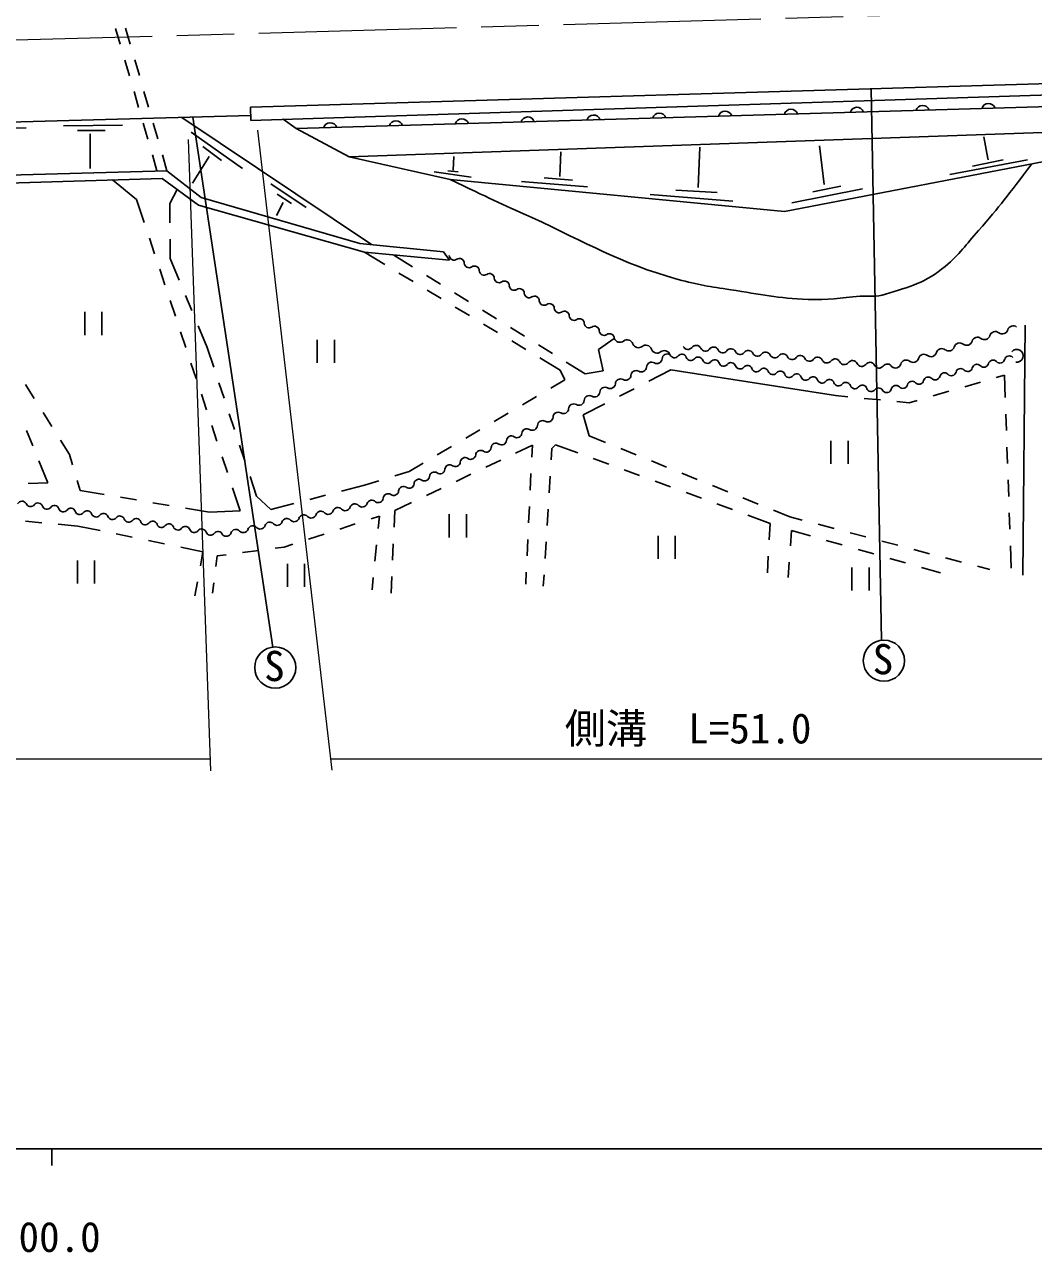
# Model space of a CAD drawing. Units: millimetres at full size, sheet at 1:1000; details may follow other scales. Extents: x 40000 to 680000, y 20000 to 380000.
# Drawn here: x 366339 to 427618, y 198715 to 273310 of the extents above; entities that cross this region are included whole.
import ezdxf
from ezdxf.enums import TextEntityAlignment as Align

# ---------------------------------------------------------------- set-up
doc = ezdxf.new("R2010")
doc.units = ezdxf.units.MM
doc.header["$LTSCALE"] = 1000
doc.linetypes.add('CHAIN', pattern=[18.5, 12, -1.5, 3.5, -1.5])
for name, color, linetype, lineweight in [('M-BGD', 7, 'Continuous', 25), ('M-BMK', 2, 'CHAIN', 13), ('M-STR-HTXT', 7, 'Continuous', 13), ('M-TTL-BAND', 7, 'Continuous', 25)]:
    doc.layers.add(name, color=color, linetype=linetype, lineweight=lineweight)
doc.styles.add('ＭＳ ゴシック', font='')
doc.styles.get('ＭＳ ゴシック').set_extended_font_data('MS Gothic')

msp = doc.modelspace()

# ---------------------------------------------------------------- linework, layer by layer
at = {"layer": 'M-BGD'}
for p, q in [((372150, 272118), (371871, 273078)), ((372756, 272126), (372477, 273087)), ((372708, 270197), (372429, 271157)), ((373314, 270206), (373035, 271166)), ((432019, 269823), (380058, 268297)), ((417762, 269404), (418398, 235906)), ((373265, 268276), (372987, 269237)), ((373871, 268285), (373592, 269245)), ((380076, 267489), (432016, 269152)), ((380058, 268297), (380076, 267489)), ((432882, 268453), (382843, 266986)), ((380070, 267785), (301582, 265635)), ((372283, 267200), (368702, 267154)), ((373823, 266356), (373544, 267316)), ((374429, 266364), (374150, 267325)), ((375884, 267670), (387410, 259939)), ((381426, 235491), (376568, 267689)), ((382051, 267553), (382843, 266986)), ((366428, 267040), (362848, 266993)), ((369556, 266884), (371230, 266884)), ((370328, 266674), (370317, 264556)), ((376449, 266769), (379573, 264556)), ((382843, 266986), (386056, 265283)), ((386056, 265283), (433351, 266927)), ((424846, 265176), (424612, 266495)), ((377163, 265901), (378298, 265047)), ((398855, 264082), (398902, 265580)), ((407246, 263404), (407351, 265861)), ((414911, 263591), (414630, 265943)), ((374381, 264434), (374102, 265395)), ((374990, 264434), (374708, 265404)), ((377549, 265293), (376542, 263666)), ((392193, 263900), (386056, 265283)), ((392369, 264467), (392405, 265294)), ((430261, 265382), (412502, 261955)), ((422546, 264205), (427251, 265100)), ((423910, 264716), (425782, 265098)), ((424861, 265091), (424846, 265176)), ((374990, 264434), (354698, 263878)), ((377062, 262799), (374990, 264434)), ((391219, 264363), (393461, 264040)), ((392046, 264425), (392676, 264357)), ((354958, 263366), (374697, 263966)), ((373144, 262676), (371673, 263874)), ((374697, 263966), (376910, 262334)), ((381305, 263643), (383447, 262204)), ((412502, 261955), (392193, 263900)), ((396527, 263766), (396749, 263755)), ((396749, 263755), (400540, 263450)), ((397907, 263989), (399616, 263848)), ((412945, 262485), (417245, 263327)), ((414209, 263152), (415929, 263485)), ((373606, 261289), (373144, 262676)), ((375610, 263292), (375166, 262448)), ((386710, 260008), (377062, 262799)), ((381691, 263011), (382557, 262449)), ((404344, 262994), (409364, 262573)), ((405900, 263240), (408404, 263099)), ((375166, 262448), (375172, 261272)), ((376910, 262334), (386982, 259473)), ((382054, 262508), (381644, 261712)), ((374237, 259391), (373921, 260340)), ((375177, 260272), (375184, 259095)), ((391789, 259505), (386710, 260008)), ((375184, 259095), (375730, 257781)), ((386982, 259473), (392152, 258990)), ((388219, 258728), (386982, 259473)), ((388761, 259307), (389901, 258599)), ((392152, 258990), (391789, 259505)), ((374868, 257494), (374553, 258442)), ((389933, 257697), (389076, 258212)), ((390751, 258071), (391600, 257544)), ((376115, 256858), (376499, 255935)), ((391646, 256665), (390789, 257181)), ((392450, 257016), (393299, 256489)), ((375500, 255596), (375184, 256545)), ((393360, 255634), (392503, 256150)), ((394149, 255962), (394999, 255434)), ((369990, 255850), (369990, 254450)), ((371040, 254450), (371040, 255850)), ((395073, 254602), (394216, 255118)), ((376131, 253698), (375815, 254647)), ((376883, 255012), (377430, 253698)), ((395848, 254907), (396698, 254379)), ((427115, 255045), (426974, 239852)), ((377430, 253698), (377827, 252503)), ((384119, 254162), (384119, 252762)), ((385169, 252762), (385169, 254162)), ((396787, 253571), (395930, 254087)), ((397547, 253852), (398397, 253324)), ((401194, 253564), (402159, 254248)), ((398880, 252311), (397644, 253055)), ((401475, 252265), (401194, 253564)), ((376762, 251800), (376446, 252749)), ((399153, 251723), (398880, 252311)), ((399246, 252797), (400386, 252089)), ((400386, 252089), (401475, 252265)), ((404259, 251646), (405584, 252329)), ((405584, 252329), (415590, 250775)), ((366400, 251442), (366932, 250595)), ((378143, 251554), (378458, 250605)), ((398306, 251225), (399153, 251723)), ((423442, 251310), (424402, 251589)), ((425363, 251869), (425858, 252013)), ((425858, 252013), (425906, 250644)), ((377393, 249903), (377078, 250851)), ((396582, 250212), (397444, 250718)), ((402481, 250731), (403370, 251189)), ((415590, 250775), (416335, 250701)), ((421522, 250751), (422482, 251031)), ((400266, 249591), (401591, 250273)), ((417330, 250601), (418325, 250502)), ((419320, 250402), (420066, 250328)), ((420066, 250328), (420562, 250472)), ((367464, 249749), (367996, 248902)), ((378773, 249656), (379089, 248708)), ((394857, 249198), (395719, 249705)), ((400634, 248327), (400266, 249591)), ((425942, 249644), (425977, 248645)), ((366836, 247727), (366462, 248655)), ((378025, 248005), (377709, 248954)), ((393133, 248185), (393995, 248692)), ((368527, 248055), (369076, 247181)), ((379404, 247759), (379720, 246810)), ((391409, 247172), (392271, 247678)), ((397181, 247766), (396163, 247280)), ((397181, 247766), (397146, 247032)), ((398596, 247782), (398362, 247548)), ((399943, 247288), (398596, 247782)), ((401630, 247925), (400634, 248327)), ((415320, 248020), (415320, 246620)), ((416370, 246620), (416370, 248020)), ((369076, 247181), (369253, 246573)), ((378656, 246107), (378340, 247056)), ((398362, 247548), (398320, 246868)), ((401821, 246599), (400882, 246943)), ((403484, 247176), (402557, 247550)), ((426012, 247645), (426047, 246646)), ((367750, 245461), (367210, 246800)), ((388822, 245894), (389700, 246167)), ((389700, 246167), (390547, 246665)), ((395260, 246850), (394357, 246420)), ((403698, 245910), (402759, 246255)), ((405339, 246427), (404412, 246801)), ((366568, 245432), (367750, 245461)), ((369532, 245612), (369708, 245004)), ((380035, 245861), (380432, 244666)), ((386988, 245325), (387867, 245598)), ((393455, 245989), (392552, 245559)), ((397098, 246033), (397051, 245034)), ((398258, 245869), (398197, 244871)), ((405576, 245221), (404637, 245566)), ((407193, 245678), (406266, 246052)), ((426082, 245647), (426117, 244647)), ((369708, 245004), (371175, 244758)), ((379433, 243771), (378972, 245158)), ((383660, 244462), (384628, 244713)), ((385596, 244964), (386988, 245325)), ((391650, 245128), (390747, 244698)), ((407453, 244532), (406515, 244877)), ((409048, 244929), (408121, 245303)), ((372161, 244592), (373147, 244427)), ((374133, 244261), (375120, 244095)), ((376106, 243930), (377572, 243683)), ((380432, 244666), (381301, 243850)), ((381301, 243850), (382692, 244211)), ((389844, 244267), (388826, 243782)), ((397003, 244035), (396955, 243036)), ((409331, 243844), (408392, 244188)), ((410902, 244180), (409975, 244554)), ((377572, 243683), (379433, 243771)), ((387382, 243280), (387900, 243448)), ((387900, 243448), (387824, 242702)), ((388826, 243782), (388780, 242770)), ((392136, 243558), (392136, 242158)), ((393186, 242158), (393186, 243558)), ((398136, 243873), (398074, 242875)), ((411617, 243005), (410270, 243499)), ((412825, 243403), (411830, 243805)), ((413578, 243205), (412825, 243403)), ((426152, 243648), (426187, 242648)), ((367393, 243047), (366397, 243138)), ((369575, 242847), (368388, 242956)), ((370926, 242569), (369575, 242847)), ((385479, 242663), (386430, 242972)), ((411565, 242003), (411617, 243005)), ((412921, 242570), (412856, 241647)), ((414076, 242242), (412921, 242570)), ((415512, 242694), (414545, 242950)), ((417445, 242184), (416478, 242439)), ((372885, 242166), (371906, 242368)), ((374844, 241764), (373865, 241965)), ((382107, 241570), (382625, 241738)), ((383577, 242046), (384528, 242355)), ((387722, 241707), (387621, 240713)), ((388734, 241771), (388689, 240772)), ((396908, 242037), (396860, 241039)), ((398013, 241877), (397951, 240879)), ((404814, 242254), (404814, 240854)), ((405864, 240854), (405864, 242254)), ((416000, 241696), (415038, 241969)), ((419379, 241674), (418412, 241929)), ((377175, 241285), (375824, 241562)), ((377175, 241285), (377020, 240434)), ((377956, 240390), (378035, 241026)), ((378035, 241026), (378584, 241099)), ((379575, 241232), (380567, 241364)), ((381558, 241496), (382107, 241570)), ((411459, 240003), (411512, 241005)), ((417924, 241150), (416962, 241423)), ((421313, 241164), (420346, 241419)), ((426222, 241649), (426270, 240280)), ((369545, 240744), (369545, 239344)), ((370595, 239344), (370595, 240744)), ((382302, 240556), (382302, 239156)), ((383352, 239156), (383352, 240556)), ((412787, 240650), (412723, 239727)), ((416584, 240319), (416584, 238919)), ((417634, 238919), (417634, 240319)), ((419848, 240604), (418886, 240877)), ((421965, 240003), (420810, 240331)), ((423247, 240654), (422280, 240909)), ((424967, 240201), (424214, 240399)), ((387519, 239718), (387443, 238972)), ((388644, 239773), (388598, 238761)), ((396812, 240040), (396777, 239305)), ((397890, 239881), (397848, 239200)), ((376840, 239450), (376684, 238599)), ((377754, 238761), (377833, 239397))]:
    msp.add_line(p, q, dxfattribs=at)
for centre in [(418533, 234664), (381566, 234249)]:
    msp.add_circle(centre, 1250, dxfattribs=at)
for centre, radius, start, end in [((400899, 267399), 417, 17.93883, 165.41843), ((404897, 267516), 417, 17.93883, 165.41843), ((408896, 267633), 417, 17.93883, 165.41843), ((412894, 267750), 417, 17.93883, 165.41843), ((416892, 267867), 417, 17.93883, 165.41843), ((420890, 267984), 417, 17.93883, 165.41843), ((424889, 268102), 417, 17.93883, 165.41843), ((384906, 266930), 417, 17.93883, 165.41843), ((388904, 267047), 417, 17.93883, 165.41843), ((392902, 267164), 417, 17.93883, 165.41843), ((396901, 267281), 417, 17.93883, 165.41843), ((392426, 259289), 292, 182.4045, 304.31505), ((392755, 258807), 292, 2.4045, 124.31505), ((393338, 258832), 292, 182.4045, 304.31505), ((393666, 258350), 292, 2.4045, 124.31505), ((394249, 258375), 292, 182.4045, 304.31505), ((394578, 257893), 292, 2.4045, 124.31505), ((395160, 257918), 292, 182.4045, 304.31505), ((395489, 257436), 292, 2.4045, 124.31505), ((396072, 257460), 292, 182.4045, 304.31505), ((396400, 256979), 292, 2.4045, 124.31505), ((396983, 257003), 292, 182.4045, 304.31505), ((397312, 256522), 292, 2.4045, 124.31505), ((397894, 256546), 292, 182.4045, 304.31505), ((398223, 256065), 292, 2.4045, 124.31505), ((398805, 256089), 292, 182.4045, 304.31505), ((399134, 255607), 292, 2.4045, 124.31505), ((399717, 255632), 292, 182.4045, 304.31505), ((400045, 255150), 292, 2.4045, 124.31505), ((400628, 255175), 292, 182.4045, 304.31505), ((400957, 254693), 292, 2.4045, 124.31505), ((401539, 254718), 292, 182.4045, 304.31505), ((401868, 254236), 292, 2.4045, 124.31505), ((424644, 254515), 344, 232.08323, 343.34835), ((425304, 254318), 344, 52.08323, 163.34835), ((425727, 254861), 344, 232.08323, 343.34835), ((426387, 254664), 344, 52.08323, 163.34835), ((402500, 254370), 362, 199.57325, 307.90658), ((402945, 253799), 362, 19.57325, 127.90658), ((403627, 254041), 362, 199.57325, 307.90658), ((404071, 253470), 362, 19.57325, 127.90658), ((406631, 253884), 309, 205.41552, 323.42282), ((407127, 253515), 309, 25.41552, 143.42282), ((407686, 253781), 309, 205.41552, 323.42282), ((408183, 253412), 309, 25.41552, 143.42282), ((422478, 253823), 344, 232.08323, 343.34835), ((423138, 253626), 344, 52.08323, 163.34835), ((423561, 254169), 344, 232.08323, 343.34835), ((424221, 253972), 344, 52.08323, 163.34835), ((404753, 253712), 362, 199.57325, 307.90658), ((404750, 253028), 315, 239.76259, 356.53235), ((405198, 253141), 362, 19.57325, 127.90658), ((405380, 252990), 315, 59.76259, 176.53235), ((405811, 253356), 288, 198.87174, 321.64212), ((406262, 252999), 288, 18.87174, 141.64212), ((406807, 253185), 288, 198.87174, 321.64212), ((407259, 252827), 288, 18.87174, 141.64212), ((407803, 253014), 288, 198.87174, 321.64212), ((408255, 252656), 288, 18.87174, 141.64212), ((408742, 253677), 309, 205.41552, 323.42282), ((409238, 253309), 309, 25.41552, 143.42282), ((409797, 253574), 309, 205.41552, 323.42282), ((410294, 253206), 309, 25.41552, 143.42282), ((410852, 253471), 309, 205.41552, 323.42282), ((411349, 253103), 309, 25.41552, 143.42282), ((411908, 253368), 309, 205.41552, 323.42282), ((412404, 252999), 309, 25.41552, 143.42282), ((412963, 253265), 309, 205.41552, 323.42282), ((413460, 252896), 309, 25.41552, 143.42282), ((414018, 253162), 309, 205.41552, 323.42282), ((414515, 252793), 309, 25.41552, 143.42282), ((415074, 253059), 309, 205.41552, 323.42282), ((415571, 252690), 309, 25.41552, 143.42282), ((416626, 252587), 309, 25.41552, 143.42282), ((419888, 252588), 344, 52.08323, 163.34835), ((420311, 253131), 344, 232.08323, 343.34835), ((420971, 252934), 344, 52.08323, 163.34835), ((421394, 253477), 344, 232.08323, 343.34835), ((422054, 253280), 344, 52.08323, 163.34835), ((425168, 252636), 290, 43.5429, 165.69885), ((425589, 253036), 290, 223.5429, 345.69885), ((426152, 252893), 290, 43.5429, 165.69885), ((426610, 253187), 387, 259.96957, 141.14252), ((403486, 251977), 315, 59.76259, 176.53235), ((403803, 252522), 315, 239.76259, 356.53235), ((404433, 252484), 315, 59.76259, 176.53235), ((408800, 252843), 288, 198.87174, 321.64212), ((409251, 252485), 288, 18.87174, 141.64212), ((409796, 252672), 288, 198.87174, 321.64212), ((410247, 252314), 288, 18.87174, 141.64212), ((410792, 252501), 288, 198.87174, 321.64212), ((411243, 252143), 288, 18.87174, 141.64212), ((411788, 252329), 288, 198.87174, 321.64212), ((412240, 251972), 288, 18.87174, 141.64212), ((416129, 252956), 309, 205.41552, 323.42282), ((417185, 252852), 309, 205.41552, 323.42282), ((417681, 252484), 309, 25.41552, 143.42282), ((418240, 252749), 309, 205.41552, 323.42282), ((418737, 252381), 309, 25.41552, 143.42282), ((419228, 252785), 344, 232.08323, 343.34835), ((422215, 251866), 290, 43.5429, 165.69885), ((422636, 252266), 290, 223.5429, 345.69885), ((423199, 252122), 290, 43.5429, 165.69885), ((423620, 252523), 290, 223.5429, 345.69885), ((424183, 252379), 290, 43.5429, 165.69885), ((424605, 252779), 290, 223.5429, 345.69885), ((401910, 251509), 315, 239.76259, 356.53235), ((402539, 251471), 315, 59.76259, 176.53235), ((402857, 252015), 315, 239.76259, 356.53235), ((412785, 252158), 288, 198.87174, 321.64212), ((413236, 251801), 288, 18.87174, 141.64212), ((413781, 251987), 288, 198.87174, 321.64212), ((414232, 251630), 288, 18.87174, 141.64212), ((414777, 251816), 288, 198.87174, 321.64212), ((415228, 251459), 288, 18.87174, 141.64212), ((415773, 251645), 288, 198.87174, 321.64212), ((416225, 251288), 288, 18.87174, 141.64212), ((417221, 251117), 288, 18.87174, 141.64212), ((419684, 251496), 290, 223.5429, 345.69885), ((420247, 251352), 290, 43.5429, 165.69885), ((420668, 251752), 290, 223.5429, 345.69885), ((421231, 251609), 290, 43.5429, 165.69885), ((421652, 252009), 290, 223.5429, 345.69885), ((400645, 250457), 315, 59.76259, 176.53235), ((400963, 251002), 315, 239.76259, 356.53235), ((401592, 250964), 315, 59.76259, 176.53235), ((416769, 251474), 288, 198.87174, 321.64212), ((417766, 251303), 288, 198.87174, 321.64212), ((418217, 250946), 288, 18.87174, 141.64212), ((418700, 251239), 290, 223.5429, 345.69885), ((419263, 251096), 290, 43.5429, 165.69885), ((399069, 249989), 315, 239.76259, 356.53235), ((399698, 249951), 315, 59.76259, 176.53235), ((400016, 250495), 315, 239.76259, 356.53235), ((397805, 248937), 315, 59.76259, 176.53235), ((398122, 249482), 315, 239.76259, 356.53235), ((398751, 249444), 315, 59.76259, 176.53235), ((396252, 248508), 298, 234.82654, 355.36596), ((396845, 248460), 298, 54.82654, 175.36596), ((397175, 248976), 315, 239.76259, 356.53235), ((394973, 247583), 298, 54.82654, 175.36596), ((395316, 248070), 298, 234.82654, 355.36596), ((395909, 248022), 298, 54.82654, 175.36596), ((393101, 246706), 298, 54.82654, 175.36596), ((393444, 247193), 298, 234.82654, 355.36596), ((394037, 247145), 298, 54.82654, 175.36596), ((394380, 247631), 298, 234.82654, 355.36596), ((391572, 246316), 298, 234.82654, 355.36596), ((392165, 246268), 298, 54.82654, 175.36596), ((392508, 246755), 298, 234.82654, 355.36596), ((390293, 245391), 298, 54.82654, 175.36596), ((390636, 245878), 298, 234.82654, 355.36596), ((391229, 245830), 298, 54.82654, 175.36596), ((388421, 244514), 298, 54.82654, 175.36596), ((388764, 245001), 298, 234.82654, 355.36596), ((389357, 244953), 298, 54.82654, 175.36596), ((389700, 245439), 298, 234.82654, 355.36596), ((366181, 244062), 295, 30.97546, 152.15319), ((366704, 244309), 286, 199.36501, 322.57285), ((367158, 243961), 286, 19.36501, 142.57285), ((367698, 244151), 286, 199.36501, 322.57285), ((368152, 243803), 286, 19.36501, 142.57285), ((369146, 243645), 286, 19.36501, 142.57285), ((385366, 243665), 308, 42.95906, 161.34128), ((385816, 244084), 308, 222.95906, 341.34128), ((386398, 243887), 308, 42.95906, 161.34128), ((386848, 244307), 308, 222.95906, 341.34128), ((387431, 244110), 308, 42.95906, 161.34128), ((387827, 244563), 298, 234.82654, 355.36596), ((368692, 243993), 286, 199.36501, 322.57285), ((369686, 243835), 286, 199.36501, 322.57285), ((370140, 243487), 286, 19.36501, 142.57285), ((370680, 243677), 286, 199.36501, 322.57285), ((371134, 243329), 286, 19.36501, 142.57285), ((371674, 243519), 286, 199.36501, 322.57285), ((372128, 243171), 286, 19.36501, 142.57285), ((372668, 243361), 286, 199.36501, 322.57285), ((373122, 243013), 286, 19.36501, 142.57285), ((382267, 242998), 308, 42.95906, 161.34128), ((382718, 243417), 308, 222.95906, 341.34128), ((383300, 243220), 308, 42.95906, 161.34128), ((383750, 243639), 308, 222.95906, 341.34128), ((384333, 243443), 308, 42.95906, 161.34128), ((384783, 243862), 308, 222.95906, 341.34128), ((373662, 243203), 286, 199.36501, 322.57285), ((374116, 242855), 286, 19.36501, 142.57285), ((374656, 243045), 286, 199.36501, 322.57285), ((375110, 242697), 286, 19.36501, 142.57285), ((375650, 242887), 286, 199.36501, 322.57285), ((376104, 242539), 286, 19.36501, 142.57285), ((376644, 242729), 286, 199.36501, 322.57285), ((377098, 242381), 286, 19.36501, 142.57285), ((377637, 242571), 286, 199.36501, 322.57285), ((378092, 242223), 286, 19.36501, 142.57285), ((379169, 242331), 308, 42.95906, 161.34128), ((379619, 242750), 308, 222.95906, 341.34128), ((380202, 242553), 308, 42.95906, 161.34128), ((380652, 242972), 308, 222.95906, 341.34128), ((381235, 242776), 308, 42.95906, 161.34128), ((381685, 243195), 308, 222.95906, 341.34128), ((378587, 242528), 308, 222.95906, 341.34128)]:
    msp.add_arc(centre, radius, start, end, dxfattribs=at)
msp.add_open_spline([(427525, 264854), (426023, 262884), (425624, 262314), (424276, 260794), (423509, 259928), (423146, 259368), (422262, 258622), (421065, 257612), (420122, 257395), (418629, 256923), (418053, 256742), (417690, 256847), (417088, 256805), (415855, 256718), (415164, 256560), (413929, 256607), (412080, 256678), (411059, 256927), (409229, 257200), (407969, 257388), (407257, 257491), (406030, 257832), (402399, 258839), (400574, 260027), (397143, 261584), (395199, 262466), (394564, 262755), (392193, 263900)], degree=3, knots=[0, 0, 0, 0, 1, 1, 1, 2, 2, 2, 3, 3, 3, 4, 4, 4, 5, 5, 5, 6, 6, 6, 7, 7, 7, 8, 8, 8, 9, 9, 9, 9], dxfattribs=at)
at = {"layer": 'M-BMK'}
msp.add_line((466544, 275193), (365781, 272359), dxfattribs=at)
at = {"layer": 'M-STR-HTXT'}
for p, q in [((377654, 227965), (376289, 266330)), ((380481, 266904), (385000, 228018)), ((312743, 228700), (377628, 228700)), ((384920, 228700), (433611, 228700))]:
    msp.add_line(p, q, dxfattribs=at)
at = {"layer": 'M-TTL-BAND'}
for p, q in [((40000, 205000), (579000, 205000)), ((368000, 205000), (368000, 204000))]:
    msp.add_line(p, q, dxfattribs=at)

# ---------------------------------------------------------------- texts
at = {"layer": 'M-BGD', "style": 'ＭＳ ゴシック'}
for p in [(380887, 232876), (417854, 233290)]:
    msp.add_text('S', height=1833, dxfattribs=at).set_placement(p, align=Align.BOTTOM_LEFT)
at = {"layer": 'M-STR-HTXT', "style": 'ＭＳ ゴシック'}
msp.add_text('側溝\u3000L=51.0', height=1833, dxfattribs=at).set_placement((399150, 229087), align=Align.BOTTOM_LEFT)
at = {"layer": 'M-TTL-BAND', "style": 'ＭＳ ゴシック'}
msp.add_text('300.0', height=1833, dxfattribs=at).set_placement((367844, 198195), align=Align.BOTTOM_CENTER)

doc.saveas('drawing.dxf')
